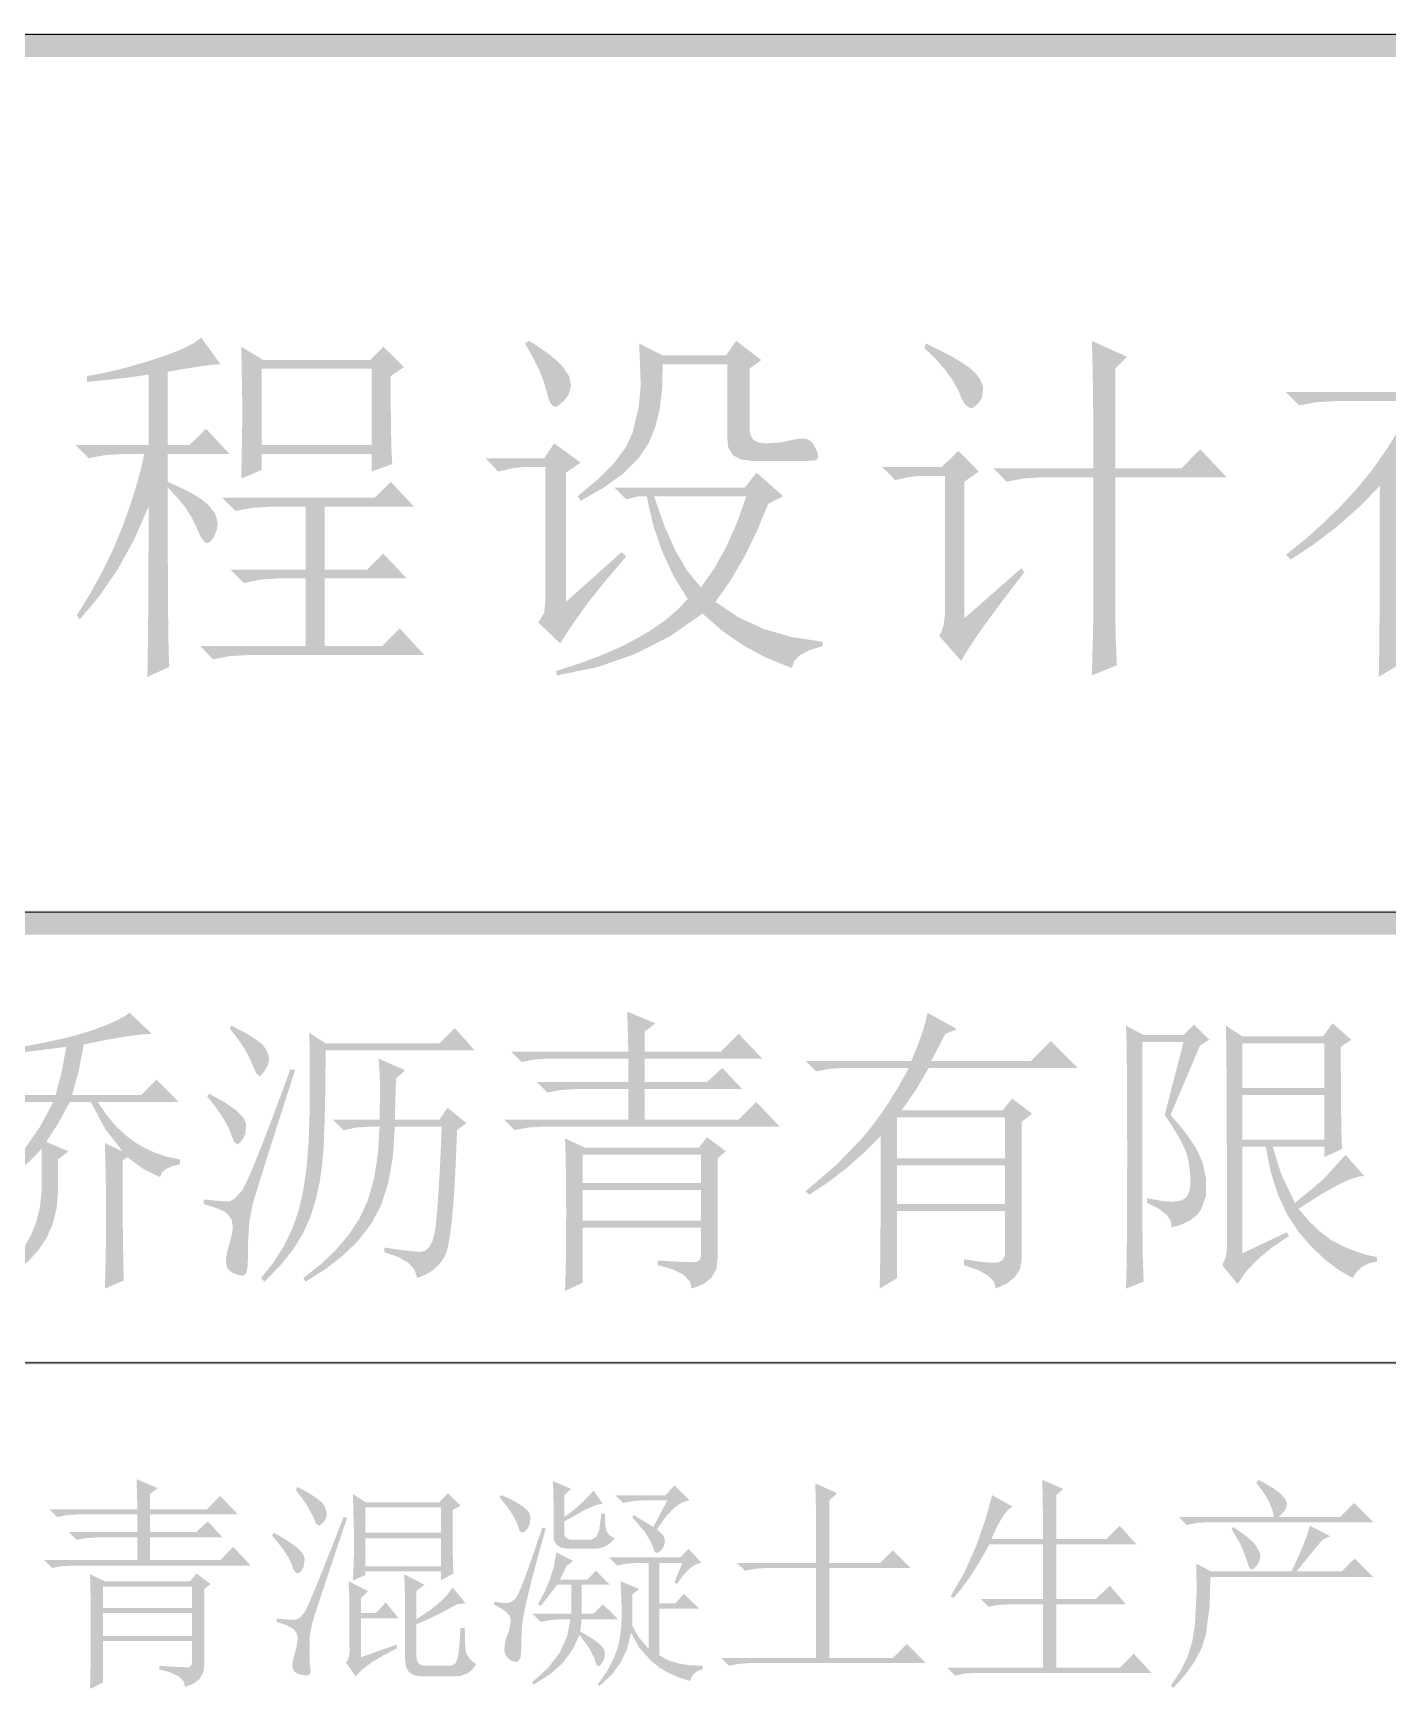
# Model space of a CAD drawing. Header units: millimetres. Extents: x 0 to 383, y 25 to 284.
# Drawn here: x 45.44 to 64.53, y 260.56 to 283.89 of the extents above; entities that cross this region are included whole.
import ezdxf

# ---------------------------------------------------------------- set-up
doc = ezdxf.new("R2010")
doc.units = ezdxf.units.MM

msp = doc.modelspace()

# ---------------------------------------------------------------- hatches: boundary and pattern name
h = msp.add_hatch(color=0)
h.dxf.hatch_style = 2
h.paths.add_polyline_path([(0, 283.548226), (383.109611, 283.548226), (383.109611, 283.886892), (0, 283.886892)])
h = msp.add_hatch(color=0)
h.paths.add_polyline_path([(64.706059, 277.838076), (64.706059, 277.115984), (66.607752, 277.115984), (66.607752, 277.838076)])
h.paths.add_polyline_path([(64.706059, 276.989205), (64.706059, 276.305698), (66.607752, 276.305698), (66.607752, 276.989205)])
h.paths.add_polyline_path([(65.88566, 275.335559), (66.049043, 275.309807), (66.192273, 275.290773), (66.315866, 275.278973), (66.420339, 275.274925), (66.500782, 275.28638), (66.55952, 275.32109), (66.595522, 275.37957), (66.607752, 275.462339), (66.607752, 276.184431), (64.706059, 276.184431), (64.706059, 275.00483), (64.397378, 274.817417), (64.401254, 274.937069), (64.404613, 275.118346), (64.407455, 275.361376), (64.409781, 275.666288), (64.411589, 276.033212), (64.412881, 276.462278), (64.413657, 276.953613), (64.413915, 277.507347), (64.118326, 277.207452), (63.810334, 276.935461), (63.48994, 276.690343), (63.157144, 276.471062), (63.090998, 276.537208), (63.370223, 276.763465), (63.629811, 276.995406), (63.870796, 277.232515), (64.09421, 277.474274), (64.303069, 277.731451), (64.508311, 278.022734), (64.710452, 278.347089), (64.910009, 278.703484), (63.774505, 278.703484), (63.514056, 278.687637), (63.278411, 278.642851), (63.090998, 278.830264), (64.954106, 278.830264), (65.055478, 279.076071), (65.136696, 279.300175), (65.198277, 279.501541), (65.240738, 279.679135), (65.75888, 279.386991), (65.554931, 279.304309), (65.418505, 279.040415), (65.306884, 278.830264), (67.059748, 278.830264), (67.412526, 279.183042), (67.886571, 278.703484), (65.262786, 278.703484), (65.029898, 278.310743), (64.788741, 277.959344), (66.563655, 277.959344), (66.729019, 278.168806), (67.081797, 277.89871), (66.894384, 277.755394), (66.894384, 275.31351), (66.865617, 275.158481), (66.780007, 275.024122), (66.638585, 274.910434), (66.442387, 274.817417), (66.41431, 274.936272), (66.312852, 275.044793), (66.136979, 275.142978), (65.88566, 275.230828)])
h = msp.add_hatch(color=0)
h.paths.add_polyline_path([(48.371566, 277.612078), (48.388102, 278.549144), (48.371566, 279.469674), (48.680247, 279.28226), (50.190576, 279.28226), (50.372477, 279.469674), (50.664622, 279.183042), (50.477208, 279.056262), (50.477477, 278.828886), (50.478328, 278.62218), (50.479824, 278.436145), (50.482031, 278.27078), (50.485014, 278.126086), (50.488836, 278.002063), (50.493562, 277.89871), (50.499257, 277.816028), (50.207113, 277.711297), (50.207113, 277.959344), (48.658198, 277.959344), (48.658198, 277.733345)])
h.paths.add_polyline_path([(48.658198, 279.160993), (48.658198, 278.086123), (50.207113, 278.086123), (50.207113, 279.160993)])
h.paths.add_polyline_path([(48.10147, 277.341983), (50.25121, 277.341983), (50.477208, 277.567981), (50.807938, 277.215203), (49.545655, 277.215203), (49.545655, 276.327747), (50.146479, 276.327747), (50.372477, 276.553745), (50.703207, 276.206479), (49.545655, 276.206479), (49.545655, 275.252877), (50.355941, 275.252877), (50.603988, 275.500924), (50.951253, 275.126097), (48.470785, 275.126097), (48.21447, 275.112317), (47.974691, 275.065464), (47.79279, 275.252877), (49.281071, 275.252877), (49.281071, 276.206479), (48.906245, 276.206479), (48.645796, 276.189943), (48.410151, 276.140333), (48.222738, 276.327747), (49.281071, 276.327747), (49.281071, 277.215203), (48.784977, 277.215203), (48.524528, 277.199356), (48.288884, 277.154569)])
h.paths.add_polyline_path([(47.065186, 279.078311), (46.911362, 279.05342), (46.715164, 279.028012), (46.477625, 279.001571), (46.199778, 278.97358), (46.199778, 279.056262), (46.402436, 279.09235), (46.622146, 279.14239), (46.859427, 279.205865), (47.114795, 279.28226), (47.356641, 279.363909), (47.553011, 279.443491), (47.703906, 279.521006), (47.809326, 279.596453), (48.079422, 279.221627), (47.9616, 279.214564), (47.798302, 279.194066), (47.589529, 279.161165), (47.335281, 279.116896), (47.335281, 278.086123), (47.643962, 278.086123), (47.875472, 278.312122), (48.206201, 277.959344), (47.335281, 277.959344), (47.335281, 277.567981), (47.532513, 277.476944), (47.693571, 277.393659), (47.817422, 277.317609), (47.903033, 277.248276), (48.005008, 277.116673), (48.040837, 276.989205), (48.025678, 276.885852), (47.985715, 276.790767), (47.936795, 276.723933), (47.892009, 276.702573), (47.858764, 276.715061), (47.824485, 276.752871), (47.788139, 276.816519), (47.748693, 276.906523), (47.676346, 277.057418), (47.583328, 277.204179), (47.46964, 277.346806), (47.335281, 277.485299), (47.33555, 276.975747), (47.336401, 276.521878), (47.337897, 276.12356), (47.340104, 275.780665), (47.343087, 275.493064), (47.346908, 275.260628), (47.351635, 275.083227), (47.35733, 274.960733), (47.048649, 274.817417), (47.052525, 275.026706), (47.055884, 275.261834), (47.058726, 275.5228), (47.061052, 275.809604), (47.06286, 276.122247), (47.064152, 276.460727), (47.064927, 276.825046), (47.065186, 277.215203), (46.864767, 276.759417), (46.635927, 276.342905), (46.379181, 275.965667), (46.095047, 275.627703), (46.056462, 275.688337), (46.250937, 276.004597), (46.421642, 276.316722), (46.569609, 276.624714), (46.695872, 276.928571), (46.799138, 277.216753), (46.885352, 277.485299), (46.953995, 277.733173), (47.004552, 277.959344), (46.71792, 277.959344), (46.457471, 277.943496), (46.221826, 277.89871), (46.034413, 278.086123), (47.065186, 278.086123)])
h = msp.add_hatch(color=0)
h.paths.add_polyline_path([(52.368538, 279.513771), (52.429172, 279.552356), (52.582134, 279.453051), (52.710292, 279.361498), (52.813645, 279.277179), (52.892193, 279.199578), (52.990722, 279.054884), (53.018972, 278.918458), (52.98521, 278.798569), (52.914241, 278.703484), (52.838449, 278.641473), (52.803998, 278.620802), (52.76481, 278.633377), (52.730273, 278.671789), (52.700904, 278.737074), (52.677219, 278.830264), (52.633638, 278.97892), (52.568354, 279.143079), (52.480332, 279.321707)])
h.paths.add_polyline_path([(52.947314, 275.87575), (53.73004, 276.575793), (53.796186, 276.51516), (53.491639, 276.158937), (53.24497, 275.848189), (53.042399, 275.563624), (52.864632, 275.291462), (52.555951, 275.583606), (52.638634, 275.719343), (52.65517, 275.87575), (52.65517, 277.777443), (52.390587, 277.777443), (52.208686, 277.760906), (51.993712, 277.711297), (51.811811, 277.89871), (52.638634, 277.89871), (52.78195, 278.108172), (53.151264, 277.838076), (52.947314, 277.69476)])
h.paths.add_polyline_path([(54.187549, 277.364031), (54.33431, 276.942438), (54.493473, 276.587507), (54.665039, 276.299755), (54.849007, 276.0797), (55.034956, 276.345489), (55.203852, 276.647451), (55.355178, 276.986621), (55.488417, 277.364031)])
h.paths.add_polyline_path([(53.630821, 277.485299), (55.466368, 277.485299), (55.631733, 277.69476), (56.006559, 277.364031), (55.797097, 277.2593), (55.632766, 276.862511), (55.453966, 276.499312), (55.260696, 276.17022), (55.052957, 275.87575), (55.371111, 275.660776), (55.729573, 275.495411), (56.12731, 275.379656), (56.563286, 275.31351), (56.563286, 275.252877), (56.380524, 275.196119), (56.246338, 275.125408), (56.161761, 275.041262), (56.127826, 274.944196), (55.776427, 275.084842), (55.449832, 275.259078), (55.148041, 275.46742), (54.871056, 275.710385), (54.414236, 275.392145), (53.920209, 275.140567), (53.388975, 274.956168), (52.820535, 274.839465), (52.803998, 274.900099), (53.122336, 275.002461), (53.415933, 275.111283), (53.684855, 275.226823), (53.929166, 275.349339), (54.148931, 275.47909), (54.344214, 275.616334), (54.51508, 275.76133), (54.661594, 275.914335), (54.461089, 276.243945), (54.297792, 276.595775), (54.171701, 276.969309), (54.082818, 277.364031), (53.978087, 277.364031), (53.796186, 277.319934)])
h.paths.add_polyline_path([(55.532514, 278.312122), (55.546122, 278.222118), (55.587635, 278.15847), (55.658088, 278.12066), (55.758512, 278.108172), (55.978309, 278.121952), (56.193972, 278.168806), (56.276827, 278.176902), (56.344178, 278.167428), (56.397061, 278.13935), (56.436507, 278.091635), (56.486116, 277.991728), (56.502653, 277.920759), (56.487494, 277.882863), (56.447531, 277.865637), (56.394821, 277.86245), (56.286301, 277.860814), (56.12197, 277.860211), (55.901828, 277.860125), (55.571099, 277.860125), (55.409782, 277.880796), (55.297558, 277.942807), (55.23391, 278.04616), (55.218321, 278.190854), (55.218321, 279.221627), (54.308816, 279.221627), (54.302529, 278.887797), (54.266786, 278.589107), (54.201071, 278.325557), (54.104866, 278.097148), (53.958967, 277.886222), (53.752089, 277.683047), (53.483199, 277.487107), (53.151264, 277.297885), (53.112679, 277.364031), (53.40844, 277.612078), (53.634955, 277.843589), (53.793257, 278.058562), (53.88438, 278.257), (53.971197, 278.615979), (54.000135, 278.929483), (53.978087, 279.513771), (54.308816, 279.348406), (55.201785, 279.348406), (55.345101, 279.552356), (55.697878, 279.28226), (55.532514, 279.160993)])
h = msp.add_hatch(color=0)
h.paths.add_polyline_path([(57.997108, 279.447625), (58.019156, 279.513771), (58.228963, 279.411365), (58.403629, 279.318778), (58.543155, 279.235493), (58.647542, 279.160993), (58.723937, 279.08744), (58.779144, 279.014921), (58.812648, 278.942402), (58.823931, 278.868849), (58.804638, 278.744137), (58.752273, 278.664899), (58.69095, 278.618046), (58.658566, 278.604266), (58.60999, 278.619769), (58.563481, 278.666277), (58.51904, 278.743792), (58.476665, 278.852312), (58.390882, 279.004241), (58.282362, 279.154103), (58.151103, 279.301897)])
h.paths.add_polyline_path([(58.559347, 275.64424), (59.364122, 276.349795), (59.402707, 276.289161), (59.229827, 276.065392), (59.074906, 275.861194), (58.937812, 275.676505), (58.818418, 275.511259), (58.716594, 275.365391), (58.632211, 275.238838), (58.565139, 275.131534), (58.51525, 275.043415), (58.206569, 275.396193), (58.242743, 275.467506), (58.268581, 275.557423), (58.284084, 275.665944), (58.289252, 275.793068), (58.289252, 277.650663), (57.749061, 277.650663), (57.936474, 277.650663), (57.786957, 277.634816), (57.583696, 277.59003), (57.401795, 277.777443), (58.245155, 277.777443), (58.476665, 278.003441), (58.763297, 277.711297), (58.559347, 277.567981)])
h.paths.add_polyline_path([(60.378358, 277.755394), (60.377862, 278.085596), (60.376463, 278.38576), (60.374288, 278.655824), (60.371467, 278.895721), (60.36813, 279.105387), (60.364405, 279.284758), (60.360422, 279.433769), (60.356309, 279.552356), (60.852403, 279.326358), (60.687038, 279.160993), (60.687038, 277.755394), (61.618592, 277.755394), (61.883175, 278.02549), (62.258002, 277.628615), (60.687038, 277.628615), (60.687038, 275.74897), (60.691861, 275.351406), (60.709087, 274.982781), (60.356309, 274.839465), (60.364405, 275.141428), (60.371467, 275.403083), (60.376463, 275.625464), (60.378358, 275.809604), (60.378358, 277.628615), (59.320024, 277.628615), (59.634217, 277.628615), (59.390304, 277.612767), (59.15466, 277.567981), (58.972759, 277.755394)])
h = msp.add_hatch(color=0)
h.dxf.hatch_style = 2
h.paths.add_polyline_path([(0.338667, 271.186892), (102.877056, 271.186892), (102.877056, 271.525559), (0.338667, 271.525559)])
h = msp.add_hatch(color=0)
h.paths.add_polyline_path([(46.764884, 268.053564), (46.698738, 268.003955), (46.699771, 267.495459), (46.702872, 267.04484), (46.70804, 266.652099), (46.715274, 266.317236), (46.450691, 266.201481), (46.463093, 266.759586), (46.467227, 267.243278), (46.463093, 267.718701), (46.450691, 268.252002), (46.698738, 268.136247), (46.454825, 268.450439), (46.252253, 268.830778), (45.954597, 268.830778), (45.789233, 268.524853), (45.623868, 268.268538), (45.938061, 268.136247), (45.789233, 268.020491), (45.789233, 267.55747), (45.769079, 267.330094), (45.716886, 267.119254), (45.632653, 266.924951), (45.516381, 266.747184), (45.36807, 266.585954), (45.187719, 266.44126), (44.975329, 266.313102), (44.730899, 266.201481), (44.697826, 266.25109), (44.888512, 266.365554), (45.055427, 266.49397), (45.198571, 266.636338), (45.317944, 266.792659), (45.413545, 266.962933), (45.485375, 267.14716), (45.533434, 267.345339), (45.557722, 267.55747), (45.557722, 268.169319), (45.396492, 268.000854), (45.210457, 267.842724), (44.999617, 267.69493), (44.763972, 267.55747), (44.747436, 267.60708), (45.044058, 267.863395), (45.305541, 268.152783), (45.531884, 268.475244), (45.723087, 268.830778), (45.160847, 268.830778), (45.012019, 268.797705), (44.879727, 268.929997), (45.75616, 268.929997), (45.842976, 269.26486), (45.904988, 269.607991), (45.528783, 269.558382), (45.094701, 269.508773), (45.094701, 269.574918), (45.466772, 269.64115), (45.789233, 269.707899), (46.062084, 269.775681), (46.285326, 269.845014), (46.466194, 269.913141), (46.611921, 269.976617), (46.722509, 270.034925), (46.797957, 270.087549), (47.112149, 269.789892), (46.952986, 269.780591), (46.740079, 269.752685), (46.473429, 269.706177), (46.153035, 269.641064), (46.078621, 269.256592), (45.98767, 268.929997), (46.963321, 268.929997), (47.178295, 269.14497), (47.492488, 268.830778), (46.351472, 268.830778), (46.459993, 268.666188), (46.578849, 268.519686), (46.70804, 268.39127), (46.847566, 268.280941), (46.997428, 268.188698), (47.157625, 268.114542), (47.328157, 268.058473), (47.509024, 268.020491), (47.509024, 267.954345), (47.392236, 267.924373), (47.306453, 267.884066), (47.251676, 267.833423), (47.227905, 267.772444), (46.996394, 267.884066)])
h.paths.add_polyline_path([(44.515925, 267.127523), (44.516959, 266.98903), (44.520059, 266.805062), (44.525227, 266.575618), (44.532462, 266.3007), (44.267878, 266.201481), (44.280281, 267.189534), (44.284415, 268.202392), (44.152123, 267.901636), (44.003295, 267.62775), (43.837931, 267.380737), (43.65603, 267.160595), (43.60642, 267.193668), (43.815193, 267.565739), (43.995027, 267.987418), (44.145922, 268.458707), (44.267878, 268.979606), (43.937149, 268.979606), (43.755248, 268.946533), (43.622957, 269.078825), (44.284415, 269.078825), (44.283381, 269.295866), (44.280281, 269.533577), (44.275113, 269.791959), (44.267878, 270.071012), (44.664753, 269.872575), (44.515925, 269.756819), (44.515925, 269.078825), (44.697826, 269.078825), (44.863191, 269.244189), (45.127774, 268.979606), (44.515925, 268.979606), (44.515925, 268.599267), (44.658552, 268.535275), (44.77224, 268.475933), (44.85699, 268.421759), (44.9128, 268.373269), (44.974812, 268.285764), (44.995483, 268.202392), (44.98308, 268.128667), (44.945873, 268.04254), (44.904532, 267.975705), (44.879727, 267.954345), (44.830118, 267.987418), (44.780509, 268.086637), (44.673022, 268.297477), (44.515925, 268.500049)])
h = msp.add_hatch(color=0)
h.paths.add_polyline_path([(53.18103, 267.590543), (53.18103, 267.160595), (54.851212, 267.160595), (54.851212, 267.590543)])
h.paths.add_polyline_path([(53.809415, 270.104085), (54.20629, 269.93872), (54.057462, 269.822965), (54.057462, 269.541845), (55.132332, 269.541845), (55.380378, 269.789892), (55.711108, 269.442627), (54.057462, 269.442627), (54.057462, 269.111898), (54.933894, 269.111898), (55.148868, 269.310335), (55.429988, 269.012679), (54.057462, 269.012679), (54.057462, 268.582731), (55.380378, 268.582731), (55.628425, 268.830778), (55.959155, 268.483512), (52.61879, 268.483512), (52.412084, 268.47111), (52.221915, 268.433903), (52.073087, 268.582731), (53.825951, 268.582731), (53.825951, 269.012679), (53.081811, 269.012679), (52.875105, 269.000276), (52.684936, 268.963069), (52.536108, 269.111898), (53.825951, 269.111898), (53.825951, 269.442627), (52.718009, 269.442627), (52.511303, 269.430224), (52.321134, 269.393017), (52.172306, 269.541845), (53.825951, 269.541845)])
h.paths.add_polyline_path([(52.932983, 268.318148), (53.214102, 268.185856), (54.818139, 268.185856), (54.933894, 268.334684), (55.198477, 268.136247), (55.082722, 268.037028), (55.082722, 266.631429), (55.066186, 266.480534), (55.00004, 266.358577), (54.884285, 266.26556), (54.71892, 266.201481), (54.688948, 266.308968), (54.599031, 266.399918), (54.449169, 266.474332), (54.239363, 266.53221), (54.239363, 266.598356), (54.453303, 266.584834), (54.615567, 266.576996), (54.726155, 266.574326), (54.785066, 266.576307), (54.834675, 266.605935), (54.851212, 266.681038), (54.851212, 267.061377), (53.18103, 267.061377), (53.18103, 266.284163), (52.932983, 266.168408), (52.940217, 266.372099), (52.945385, 266.619715), (52.948486, 266.911773), (52.949519, 267.24879), (52.948486, 267.585634), (52.945385, 267.876486), (52.940217, 268.12083)])
h.paths.add_polyline_path([(53.18103, 268.086637), (53.18103, 267.689762), (54.851212, 267.689762), (54.851212, 268.086637)])
h = msp.add_hatch(color=0)
h.paths.add_polyline_path([(57.6128, 268.615804), (57.6128, 268.037028), (59.134155, 268.037028), (59.134155, 268.615804)])
h.paths.add_polyline_path([(57.6128, 267.937809), (57.6128, 267.392106), (59.134155, 267.392106), (59.134155, 267.937809)])
h.paths.add_polyline_path([(58.555378, 266.614892), (58.803425, 266.577685), (58.985326, 266.565283), (59.050439, 266.574585), (59.096947, 266.60249), (59.124853, 266.648999), (59.134155, 266.714111), (59.134155, 267.292887), (57.6128, 267.292887), (57.6128, 266.350309), (57.364753, 266.201481), (57.368629, 266.296566), (57.371988, 266.44126), (57.37483, 266.635563), (57.377156, 266.879476), (57.378964, 267.172998), (57.380256, 267.516129), (57.381032, 267.90887), (57.38129, 268.35122), (57.144612, 268.113509), (56.897599, 267.896468), (56.64025, 267.700097), (56.372566, 267.524398), (56.322957, 267.574007), (56.753594, 267.942632), (57.122219, 268.32366), (57.290598, 268.531313), (57.456393, 268.765321), (57.619088, 269.025167), (57.778165, 269.310335), (56.86866, 269.310335), (56.661954, 269.297933), (56.471785, 269.260726), (56.322957, 269.409554), (57.811238, 269.409554), (57.89392, 269.606958), (57.960066, 269.785758), (58.009675, 269.945955), (58.042748, 270.087549), (58.45616, 269.856038), (58.290795, 269.789892), (58.183308, 269.579053), (58.092358, 269.409554), (59.497957, 269.409554), (59.779076, 269.690674), (60.159415, 269.310335), (58.059285, 269.310335), (57.87325, 268.996142), (57.678946, 268.715023), (59.101082, 268.715023), (59.233373, 268.880387), (59.514493, 268.665413), (59.365665, 268.549658), (59.365665, 266.598356), (59.342927, 266.474332), (59.274714, 266.366845), (59.161026, 266.275895), (59.001863, 266.201481), (58.980159, 266.296566), (58.89851, 266.383382), (58.756917, 266.46193), (58.555378, 266.53221)])
h = msp.add_hatch(color=0)
h.paths.add_polyline_path([(49.328035, 269.806429), (49.559545, 269.657601), (51.163582, 269.657601), (51.378556, 269.872575), (51.659675, 269.558382), (49.559545, 269.558382), (49.557564, 269.163574), (49.551966, 268.805973), (49.543267, 268.485579), (49.531984, 268.202392), (49.511228, 267.941943), (49.473418, 267.689762), (49.418038, 267.445849), (49.344571, 267.210205), (49.242252, 266.979728), (49.100658, 266.751318), (48.919791, 266.524975), (48.699649, 266.3007), (48.65004, 266.350309), (48.82574, 266.570537), (48.972501, 266.801617), (49.090323, 267.044065), (49.179207, 267.298399), (49.244405, 267.579519), (49.291517, 267.90198), (49.321058, 268.265782), (49.333547, 268.670925), (49.336561, 269.061513), (49.336992, 269.381304), (49.334322, 269.629782)])
h.paths.add_polyline_path([(49.658764, 268.582731), (50.320222, 268.582731), (50.32539, 268.884521), (50.324356, 269.128434), (50.317122, 269.314469), (50.303686, 269.442627), (50.684024, 269.277262), (50.551733, 269.161507), (50.535196, 268.582731), (51.163582, 268.582731), (51.279337, 268.748095), (51.54392, 268.533122), (51.411628, 268.433903), (51.397945, 268.062349), (51.381742, 267.73317), (51.363085, 267.446366), (51.342038, 267.201937), (51.318665, 266.999882), (51.293031, 266.840202), (51.265201, 266.722896), (51.23524, 266.647965), (51.164874, 266.548747), (51.077454, 266.466064), (50.972465, 266.399918), (50.849389, 266.350309), (50.814249, 266.466064), (50.725365, 266.565283), (50.582738, 266.647965), (50.386368, 266.714111), (50.386368, 266.780257), (50.547685, 266.757605), (50.684713, 266.739605), (50.797971, 266.726772), (50.887974, 266.719623), (50.960235, 266.734007), (51.019577, 266.78508), (51.065483, 266.872327), (51.097436, 266.995231), (51.109838, 267.07998), (51.12224, 267.193668), (51.134643, 267.336295), (51.147045, 267.507861), (51.159447, 267.708366), (51.17185, 267.937809), (51.184252, 268.196191), (51.196655, 268.483512), (50.535196, 268.483512), (50.508324, 268.062952), (50.444246, 267.694585), (50.34296, 267.378928), (50.204467, 267.116498), (50.028767, 266.889036), (49.81586, 266.677593), (49.565746, 266.481653), (49.278425, 266.3007), (49.245352, 266.350309), (49.493399, 266.545646), (49.708373, 266.751318), (49.890274, 266.967326), (50.039102, 267.193668), (50.155891, 267.447916), (50.241674, 267.74764), (50.296451, 268.092838), (50.320222, 268.483512), (50.204467, 268.483512), (49.997761, 268.47111), (49.807592, 268.433903)])
h.paths.add_polyline_path([(49.129597, 269.277262), (49.00454, 268.8897), (48.893953, 268.54561), (48.797835, 268.245058), (48.716186, 267.988107), (48.649006, 267.774824), (48.596296, 267.605271), (48.558056, 267.479514), (48.534285, 267.397618), (48.484675, 267.144748), (48.468139, 266.862939), (48.467191, 266.727461), (48.464694, 266.618337), (48.461163, 266.535052), (48.457115, 266.477089), (48.435755, 266.407498), (48.385457, 266.383382), (48.324134, 266.395095), (48.242141, 266.427479), (48.175306, 266.486046), (48.153946, 266.581819), (48.166349, 266.693441), (48.203556, 266.829866), (48.240763, 266.97456), (48.253165, 267.077913), (48.232494, 267.181266), (48.170483, 267.259814), (48.118806, 267.292887), (48.046459, 267.32596), (47.953442, 267.359033), (47.839753, 267.392106), (47.839753, 267.458252), (47.980399, 267.443868), (48.088489, 267.434136), (48.16454, 267.429571), (48.209068, 267.430691), (48.279348, 267.471343), (48.374432, 267.574007), (48.408786, 267.629817), (48.458062, 267.731103), (48.522195, 267.877864), (48.60112, 268.070101), (48.694772, 268.307812), (48.803088, 268.590999), (48.926003, 268.919661), (49.063451, 269.293799)])
h.paths.add_polyline_path([(47.922436, 268.946533), (48.146798, 268.820529), (48.307597, 268.707443), (48.405352, 268.607794), (48.440578, 268.522097), (48.43231, 268.389117), (48.390969, 268.301611), (48.344804, 268.252002), (48.319311, 268.235465), (48.294506, 268.245801), (48.269701, 268.276806), (48.244897, 268.328483), (48.220092, 268.40083), (48.168416, 268.513484), (48.096069, 268.636474), (48.003051, 268.7698), (47.889363, 268.91346)])
h.paths.add_polyline_path([(48.236628, 269.905648), (48.427831, 269.804448), (48.571492, 269.716167), (48.66761, 269.641323), (48.716186, 269.580431), (48.753393, 269.492925), (48.765795, 269.442627), (48.749948, 269.359944), (48.705161, 269.277262), (48.658997, 269.21525), (48.633503, 269.19458), (48.583894, 269.231787), (48.534285, 269.343408), (48.482608, 269.463297), (48.410261, 269.591455), (48.317244, 269.727881), (48.203556, 269.872575)])
h = msp.add_hatch(color=0)
h.paths.add_polyline_path([(62.474519, 268.929997), (62.474519, 268.301611), (63.632071, 268.301611), (63.632071, 268.929997)])
h.paths.add_polyline_path([(62.193399, 266.53221), (62.243009, 266.639697), (62.259545, 266.76372), (62.259481, 267.117058), (62.259287, 267.449467), (62.258964, 267.760946), (62.258512, 268.051497), (62.25793, 268.321119), (62.25722, 268.569812), (62.25638, 268.797576), (62.255411, 269.004411), (62.254313, 269.190317), (62.253086, 269.355294), (62.251729, 269.499342), (62.250243, 269.622461), (62.248628, 269.724651), (62.246884, 269.805912), (62.245011, 269.866244), (62.243009, 269.905648), (62.474519, 269.756819), (63.615535, 269.756819), (63.747826, 269.93872), (64.01241, 269.70721), (63.863582, 269.607991), (63.864615, 269.133602), (63.867716, 268.735693), (63.872883, 268.414266), (63.880118, 268.169319), (63.632071, 268.053564), (63.632071, 268.202392), (62.904467, 268.202392), (63.024356, 267.813786), (63.21866, 267.408642), (63.611401, 267.735237), (63.929727, 268.086637), (64.194311, 267.788981), (64.129198, 267.781746), (64.049617, 267.760042), (63.955566, 267.723869), (63.847045, 267.673226), (63.724055, 267.608113), (63.586596, 267.528532), (63.434667, 267.434481), (63.268269, 267.32596), (63.418217, 267.150346), (63.570748, 267.004188), (63.726381, 266.888002), (63.88563, 266.802306), (64.037473, 266.740208), (64.170195, 266.69413), (64.28328, 266.663554), (64.376212, 266.647965), (64.376212, 266.581819), (64.267691, 266.561149), (64.17364, 266.515674), (64.094058, 266.445394), (64.028946, 266.350309), (63.832662, 266.465031), (63.641028, 266.610758), (63.454563, 266.787492), (63.273781, 266.995231), (63.111431, 267.23811), (62.97957, 267.520263), (62.877681, 267.841691), (62.805248, 268.202392), (62.474519, 268.202392), (62.474519, 266.697575), (63.102905, 266.995231), (63.135977, 266.945622), (62.892065, 266.779223), (62.689493, 266.610758), (62.528263, 266.440226), (62.408373, 266.267627)])
h.paths.add_polyline_path([(61.383113, 268.648877), (61.647696, 269.674137), (61.06892, 269.674137), (61.06892, 267.09445), (61.073054, 266.67277), (61.085457, 266.3007), (60.83741, 266.201481), (60.841285, 266.321639), (60.844644, 266.475452), (60.847487, 266.662984), (60.849812, 266.884299), (60.851621, 267.139462), (60.852913, 267.428538), (60.853688, 267.751591), (60.853946, 268.108686), (60.853688, 268.464209), (60.852913, 268.78246), (60.851621, 269.063376), (60.849812, 269.30689), (60.847487, 269.512939), (60.844644, 269.681458), (60.841285, 269.812382), (60.83741, 269.905648), (61.085457, 269.773356), (61.647696, 269.773356), (61.796524, 269.922184), (62.011498, 269.70721), (61.879207, 269.624528), (61.465795, 268.648877), (61.669056, 268.409787), (61.818573, 268.191368), (61.917792, 267.975705), (61.967401, 267.739372), (61.962578, 267.50855), (61.895743, 267.314936), (61.832698, 267.234234), (61.742781, 267.165419), (61.625992, 267.107972), (61.482332, 267.061377), (61.466829, 267.157495), (61.403783, 267.247412), (61.293196, 267.331128), (61.135066, 267.408642), (61.135066, 267.474788), (61.345906, 267.437581), (61.482332, 267.425179), (61.618757, 267.442404), (61.697306, 267.496837), (61.734513, 267.587098), (61.746915, 267.706299), (61.738647, 267.842724), (61.713842, 268.020491), (61.680769, 268.134179), (61.614623, 268.276806), (61.515405, 268.448372)])
h.paths.add_polyline_path([(62.474519, 269.657601), (62.474519, 269.029215), (63.632071, 269.029215), (63.632071, 269.657601)])
h = msp.add_hatch(color=0)
h.dxf.hatch_style = 2
h.paths.add_polyline_path([(0.338667, 265.133226), (102.538389, 265.133226), (102.538389, 265.175559), (0.338667, 265.175559)])
h = msp.add_hatch(color=0)
h.paths.add_polyline_path([(46.422425, 261.633009), (46.422425, 261.307792), (47.679195, 261.307792), (47.679195, 261.633009)])
h.paths.add_polyline_path([(46.89647, 263.518165), (47.194126, 263.391385), (47.083883, 263.308703), (47.083883, 263.093729), (47.888657, 263.093729), (48.07607, 263.281142), (48.324117, 263.022071), (47.083883, 263.022071), (47.083883, 262.774024), (47.739829, 262.774024), (47.899682, 262.922852), (48.109143, 262.696854), (47.083883, 262.696854), (47.083883, 262.377149), (48.07607, 262.377149), (48.257972, 262.564562), (48.506018, 262.299979), (46.003501, 262.299979), (45.846405, 262.291711), (45.705845, 262.266906), (45.595602, 262.377149), (46.907494, 262.377149), (46.907494, 262.696854), (46.350767, 262.696854), (46.19367, 262.688586), (46.05311, 262.663781), (45.942867, 262.774024), (46.907494, 262.774024), (46.907494, 263.022071), (46.075159, 263.022071), (45.918063, 263.011047), (45.777503, 262.983486), (45.66726, 263.093729), (46.907494, 263.093729)])
h.paths.add_polyline_path([(46.240524, 262.178712), (46.449985, 262.079493), (47.651635, 262.079493), (47.739829, 262.189736), (47.938267, 262.040908), (47.850072, 261.96925), (47.850072, 260.910917), (47.83655, 260.798176), (47.787371, 260.707656), (47.702019, 260.63884), (47.579977, 260.591212), (47.557239, 260.671827), (47.489026, 260.74004), (47.375338, 260.79585), (47.216175, 260.839259), (47.216175, 260.888868), (47.378439, 260.878447), (47.501429, 260.871643), (47.585144, 260.867939), (47.629586, 260.866819), (47.666793, 260.891624), (47.679195, 260.949502), (47.679195, 261.236134), (46.422425, 261.236134), (46.422425, 260.651845), (46.240524, 260.563651), (46.244572, 260.719025), (46.248103, 260.905405), (46.250601, 261.124857), (46.251548, 261.37945), (46.250601, 261.630683), (46.248103, 261.847294), (46.244572, 262.029798)])
h.paths.add_polyline_path([(46.422425, 262.002323), (46.422425, 261.704667), (47.679195, 261.704667), (47.679195, 262.002323)])
h = msp.add_hatch(color=0)
h.paths.add_polyline_path([(50.121079, 263.12129), (50.121079, 262.763), (51.184925, 262.763), (51.184925, 263.12129)])
h.paths.add_polyline_path([(50.121079, 262.68583), (50.121079, 262.288955), (51.184925, 262.288955), (51.184925, 262.68583)])
h.paths.add_polyline_path([(49.94469, 262.090517), (49.957093, 262.382661), (49.961227, 262.691342), (49.94469, 263.308703), (50.121079, 263.192948), (51.162876, 263.192948), (51.284143, 263.319727), (51.460532, 263.143339), (51.350289, 263.082705), (51.350461, 262.747842), (51.351667, 262.487392), (51.35494, 262.301357), (51.361314, 262.189736), (51.184925, 262.090517), (51.184925, 262.217297), (50.121079, 262.217297), (50.121079, 262.167687)])
h.paths.add_polyline_path([(49.895081, 261.1755), (49.895081, 261.693642), (49.891636, 261.907238), (49.884057, 262.079493), (50.159664, 261.941689), (50.060445, 261.84247), (50.060445, 261.633009), (50.269907, 261.633009), (50.407711, 261.781837), (50.589612, 261.555839), (50.060445, 261.555839), (50.060445, 261.010135), (50.556539, 261.186524), (50.567564, 261.136915), (50.366973, 261.03227), (50.203072, 260.932276), (50.075346, 260.835383), (49.983275, 260.74004), (49.845472, 260.938477), (49.873377, 260.971636), (49.890947, 261.021849), (49.898181, 261.089631)])
h.paths.add_polyline_path([(50.677807, 261.831446), (50.674362, 262.021615), (50.666782, 262.178712), (50.953414, 262.029884), (50.837659, 261.941689), (50.837659, 261.544814), (51.009225, 261.656435), (51.151852, 261.768056), (51.26554, 261.879678), (51.350289, 261.991299), (51.53219, 261.770812), (51.410923, 261.754276), (51.239185, 261.662292), (51.087084, 261.584777), (50.953586, 261.521732), (50.837659, 261.473156), (50.837659, 261.037696), (50.845066, 260.972584), (50.867976, 260.926075), (50.907422, 260.89817), (50.964439, 260.888868), (51.333753, 260.888868), (51.395075, 260.928142), (51.427459, 261.02116), (51.435728, 261.092559), (51.443996, 261.183079), (51.452264, 261.293236), (51.460532, 261.423547), (51.521166, 261.423547), (51.522372, 261.288241), (51.526678, 261.180323), (51.535119, 261.100311), (51.548727, 261.04872), (51.598336, 260.977752), (51.681018, 260.910917), (51.623141, 260.831507), (51.548727, 260.775869), (51.457776, 260.745035), (51.350289, 260.74004), (50.903805, 260.74004), (50.80338, 260.755543), (50.732928, 260.802052), (50.691415, 260.879566), (50.677807, 260.988087)])
h.paths.add_polyline_path([(49.862008, 262.972462), (49.756599, 262.658021), (49.663657, 262.380336), (49.583246, 262.13947), (49.515431, 261.935488), (49.460278, 261.768455), (49.417849, 261.638435), (49.38821, 261.545492), (49.371426, 261.489693), (49.337664, 261.31606), (49.332841, 261.109354), (49.336975, 260.921941), (49.349378, 260.800674), (49.33353, 260.763467), (49.288744, 260.751064), (49.231556, 260.758643), (49.161965, 260.778625), (49.107532, 260.819277), (49.090307, 260.888868), (49.099264, 260.963971), (49.128892, 261.076281), (49.156452, 261.183768), (49.167477, 261.274719), (49.151629, 261.349133), (49.106843, 261.40701), (49.019338, 261.45662), (48.86982, 261.506229), (48.86982, 261.555839), (48.96792, 261.545503), (49.046898, 261.539302), (49.10624, 261.537235), (49.145428, 261.539302), (49.201928, 261.567552), (49.266695, 261.649545), (49.289691, 261.692167), (49.325607, 261.770382), (49.374441, 261.884124), (49.436194, 262.033329), (49.510867, 262.217932), (49.598458, 262.437869), (49.698969, 262.693075), (49.812399, 262.983486)])
h.paths.add_polyline_path([(48.831235, 262.763), (49.020199, 262.65336), (49.156452, 262.555605), (49.238962, 262.469219), (49.266695, 262.393686), (49.247403, 262.272418), (49.195037, 262.20076), (49.162998, 262.189564), (49.133026, 262.206273), (49.105121, 262.25192), (49.079282, 262.32754), (49.037769, 262.411256), (48.978686, 262.505307), (48.900999, 262.609693), (48.803675, 262.724415)])
h.paths.add_polyline_path([(49.167477, 263.407922), (49.320611, 263.323173), (49.433438, 263.250826), (49.506991, 263.190881), (49.542303, 263.143339), (49.567108, 263.070303), (49.575376, 263.022071), (49.563663, 262.962816), (49.531279, 262.911828), (49.489938, 262.874621), (49.465133, 262.862219), (49.424481, 262.891847), (49.387963, 262.983486), (49.292878, 263.157808), (49.139916, 263.369337)])
h = msp.add_hatch(color=0)
h.paths.add_polyline_path([(52.772425, 262.746464), (52.772425, 263.12129), (52.76898, 263.341087), (52.7614, 263.490604), (53.020472, 263.380361), (52.921253, 263.292167), (52.921253, 262.983486), (53.010825, 263.048943), (53.108666, 263.126802), (53.213397, 263.226021), (53.334664, 263.358312), (53.466956, 263.170899), (53.364292, 263.153674), (53.207885, 263.082705), (53.041831, 262.986242), (52.921253, 262.922852), (52.921253, 262.796073), (52.924353, 262.731994), (52.950192, 262.688586), (52.998767, 262.665848), (53.070081, 262.663781), (53.296079, 262.663781), (53.374627, 262.704433), (53.411834, 262.790561), (53.428371, 262.901493), (53.444907, 263.033095), (53.494517, 263.033095), (53.49934, 262.875999), (53.516565, 262.785049), (53.557906, 262.727171), (53.63232, 262.68583), (53.57651, 262.620718), (53.508297, 262.574209), (53.427682, 262.546303), (53.334664, 262.537002), (52.987399, 262.537002), (52.887146, 262.549576), (52.8179, 262.587989), (52.779659, 262.653274)])
h.paths.add_polyline_path([(54.227633, 262.812609), (54.322718, 262.722348), (54.343388, 262.63622), (54.319273, 262.558361), (54.282755, 262.509441), (54.244858, 262.484636), (54.227633, 262.476368), (54.19456, 262.493594), (54.178024, 262.548026), (54.127725, 262.661025), (54.056756, 262.774024), (53.880367, 262.983486), (53.902416, 263.011047), (54.178024, 262.845682), (54.376461, 263.220509), (54.051244, 263.220509), (53.894148, 263.209484), (53.753588, 263.181924), (53.643345, 263.292167), (54.3489, 263.292167), (54.47568, 263.42997), (54.685142, 263.220509), (54.581875, 263.189331), (54.470857, 263.111644), (54.352604, 262.986414)])
h.paths.add_polyline_path([(53.466956, 261.754276), (53.68193, 261.544814), (53.1693, 261.544814), (53.147251, 261.373937), (53.266968, 261.303744), (53.360847, 261.242335), (53.427854, 261.190228), (53.466956, 261.147939), (53.496584, 261.073525), (53.489005, 260.999111), (53.460066, 260.933654), (53.422859, 260.888868), (53.402274, 260.882839), (53.382207, 260.898514), (53.363172, 260.936927), (53.345689, 260.999111), (53.267829, 261.14725), (53.136227, 261.324328), (53.045965, 261.127269), (52.910228, 260.938477), (52.723504, 260.768979), (52.491305, 260.624285), (52.463744, 260.651845), (52.69112, 260.855795), (52.860619, 261.076281), (52.963972, 261.308481), (53.009447, 261.544814), (52.88818, 261.544814), (52.731084, 261.53379), (52.590524, 261.506229), (52.474768, 261.621984), (53.020472, 261.621984), (53.020472, 262.029884), (52.822034, 262.029884), (52.590524, 261.732227), (52.551939, 261.754276), (52.649004, 261.936263), (52.724882, 262.118767), (52.779056, 262.302305), (52.81101, 262.487392), (53.048032, 262.366125), (52.959838, 262.299979), (52.860619, 262.101542), (53.24647, 262.101542), (53.367737, 262.228321), (53.566175, 262.029884), (53.1693, 262.029884), (53.1693, 261.621984), (53.334664, 261.621984)])
h.paths.add_polyline_path([(52.006235, 263.270118), (52.04482, 263.292167), (52.218539, 263.208451), (52.343166, 263.130936), (52.419216, 263.059623), (52.447208, 262.99451), (52.437561, 262.887712), (52.40311, 262.818122), (52.358324, 262.776091), (52.32594, 262.763), (52.293556, 262.789183), (52.265307, 262.873243), (52.230253, 262.953858), (52.175045, 263.046876), (52.1002, 263.152296)])
h.paths.add_polyline_path([(51.945602, 261.792861), (52.047577, 261.775636), (52.116478, 261.770812), (52.170222, 261.784593), (52.232234, 261.831446), (52.252646, 261.859857), (52.28081, 261.916109), (52.316725, 262.000137), (52.360391, 262.111877), (52.411809, 262.251263), (52.470979, 262.418232), (52.5379, 262.612718), (52.612572, 262.834658), (52.662182, 262.823634), (52.586465, 262.554152), (52.520502, 262.312123), (52.464229, 262.097612), (52.41758, 261.910683), (52.380491, 261.751402), (52.352898, 261.619831), (52.334736, 261.516037), (52.32594, 261.440083), (52.316294, 261.216841), (52.314916, 261.059745), (52.303461, 261.002901), (52.285288, 260.96466), (52.259881, 260.945023), (52.226722, 260.94399), (52.161265, 260.968794), (52.116478, 261.010135), (52.086851, 261.063879), (52.077893, 261.125891), (52.09443, 261.25267), (52.144039, 261.384962), (52.159198, 261.454553), (52.166088, 261.544814), (52.150757, 261.594596), (52.105454, 261.645411), (52.031212, 261.698293), (51.929065, 261.754276)])
h.paths.add_polyline_path([(53.395298, 260.624285), (53.524144, 260.809631), (53.615784, 260.982575), (53.677107, 261.147939), (53.709491, 261.296767), (53.724649, 261.444906), (53.731539, 261.621984), (53.727405, 261.825934), (53.715003, 262.079493), (53.979586, 261.96925), (53.880367, 261.89208), (53.880367, 261.45662), (53.971318, 261.291255), (54.111878, 261.125891), (54.111878, 262.338564), (53.96305, 262.338564), (53.805953, 262.32754), (53.665393, 262.299979), (53.55515, 262.415734), (54.558362, 262.415734), (54.674117, 262.537002), (54.856018, 262.338564), (54.778504, 262.319961), (54.694788, 262.26415), (54.604871, 262.171133), (54.508753, 262.040908), (54.47568, 262.068469), (54.585923, 262.338564), (54.260706, 262.338564), (54.260706, 261.770812), (54.486704, 261.770812), (54.607972, 261.903104), (54.822945, 261.693642), (54.260706, 261.693642), (54.260706, 261.037696), (54.385418, 260.967416), (54.530801, 260.921941), (54.691343, 260.897136), (54.872555, 260.888868), (54.872555, 260.839259), (54.805462, 260.816521), (54.753355, 260.781381), (54.71675, 260.733839), (54.696166, 260.673894), (54.535022, 260.725484), (54.390931, 260.78896), (54.264409, 260.863805), (54.155975, 260.949502), (53.978897, 261.143116), (53.863831, 261.357401), (53.811121, 261.137087), (53.719137, 260.938477), (53.587879, 260.760538), (53.417347, 260.602236)])
h = msp.add_hatch(color=0)
h.dxf.hatch_style = 2
h.paths.add_polyline_path([(56.471079, 262.884267), (56.467634, 263.139893), (56.460055, 263.457531), (56.768735, 263.319727), (56.658492, 263.220509), (56.658492, 262.338564), (57.375072, 262.338564), (57.551461, 262.514953), (57.799508, 262.266906), (56.658492, 262.266906), (56.658492, 260.999111), (57.551461, 260.999111), (57.749899, 261.197549), (58.019994, 260.927453), (55.539525, 260.927453), (55.382429, 260.916429), (55.241869, 260.888868), (55.131626, 260.999111), (56.471079, 260.999111), (56.471079, 262.266906), (55.765524, 262.266906), (55.608427, 262.255882), (55.467867, 262.228321), (55.352112, 262.338564), (56.471079, 262.338564)])
h = msp.add_hatch(color=0)
h.dxf.hatch_style = 2
h.paths.add_polyline_path([(58.951548, 263.292167), (59.23818, 263.132314), (59.169967, 263.079432), (59.09762, 262.986242), (59.021139, 262.851711), (58.940524, 262.674806), (59.668128, 262.674806), (59.66718, 262.938183), (59.664683, 263.165387), (59.661151, 263.355384), (59.657103, 263.507141), (59.95476, 263.380361), (59.855541, 263.292167), (59.855541, 262.674806), (60.561097, 262.674806), (60.74851, 262.862219), (60.985532, 262.597635), (59.855541, 262.597635), (59.855541, 261.831446), (60.412268, 261.831446), (60.610706, 262.018859), (60.836704, 261.754276), (59.855541, 261.754276), (59.855541, 260.861307), (60.74851, 260.861307), (60.946947, 261.059745), (61.194994, 260.789649), (58.72555, 260.789649), (58.568453, 260.780692), (58.427893, 260.751064), (58.31765, 260.861307), (59.668128, 260.861307), (59.668128, 261.754276), (59.199595, 261.754276), (59.042498, 261.746008), (58.901939, 261.721203), (58.791695, 261.831446), (59.668128, 261.831446), (59.668128, 262.597635), (58.912963, 262.597635), (58.772489, 262.351742), (58.6408, 262.143572), (58.518413, 261.973642), (58.405845, 261.84247), (58.36726, 261.870031), (58.560874, 262.204206), (58.72555, 262.575587), (58.855085, 262.946279)])
h = msp.add_hatch(color=0)
h.paths.add_polyline_path([(62.324985, 262.812609), (62.347034, 262.845682), (62.459689, 262.768082), (62.549606, 262.700299), (62.616785, 262.641819), (62.661227, 262.592123), (62.713592, 262.504618), (62.732885, 262.437783), (62.720482, 262.371637), (62.683275, 262.305491), (62.639178, 262.255882), (62.611617, 262.239345), (62.570965, 262.276553), (62.534447, 262.388174), (62.456588, 262.592123)])
h.paths.add_polyline_path([(63.427416, 262.862219), (63.714048, 262.713391), (63.603805, 262.663781), (63.537659, 262.583166), (63.454977, 262.48188), (63.355758, 262.359924), (63.240003, 262.217297), (63.8739, 262.217297), (64.061314, 262.399198), (64.320385, 262.140127), (62.027329, 262.140127), (62.014927, 261.711557), (61.961183, 261.324328), (61.904425, 261.141307), (61.80891, 260.955703), (61.675154, 260.766998), (61.503675, 260.574675), (61.470602, 260.61326), (61.60298, 260.807822), (61.702801, 261.012202), (61.770583, 261.227952), (61.806843, 261.45662), (61.832337, 261.910683), (61.828892, 262.32754), (62.038353, 262.217297), (63.168345, 262.217297), (63.26541, 262.425036), (63.341289, 262.60177), (63.395463, 262.747497)])
h.paths.add_polyline_path([(61.580845, 262.983486), (62.920298, 262.983486), (62.898594, 263.091059), (62.850018, 263.207417), (62.77457, 263.333077), (62.672251, 263.468556), (62.710836, 263.507141), (62.827539, 263.440995), (62.920987, 263.383117), (62.990664, 263.333508), (63.036053, 263.292167), (63.088419, 263.225332), (63.107711, 263.170899), (63.078772, 263.07926), (62.991956, 262.983486), (63.851852, 262.983486), (64.050289, 263.181924), (64.320385, 262.911828), (61.988744, 262.911828), (61.831648, 262.900804), (61.691088, 262.873243)])

# ---------------------------------------------------------------- linework, layer by layer
at = {"color": 0, "lineweight": 0}
for points in [[(0.021167, 283.865726), (383.088444, 283.865726)], [(0.359833, 271.504392), (102.855889, 271.504392)], [(0.359833, 265.154392), (102.517222, 265.154392)]]:
    msp.add_lwpolyline(points, dxfattribs=at)

doc.saveas('drawing.dxf')
